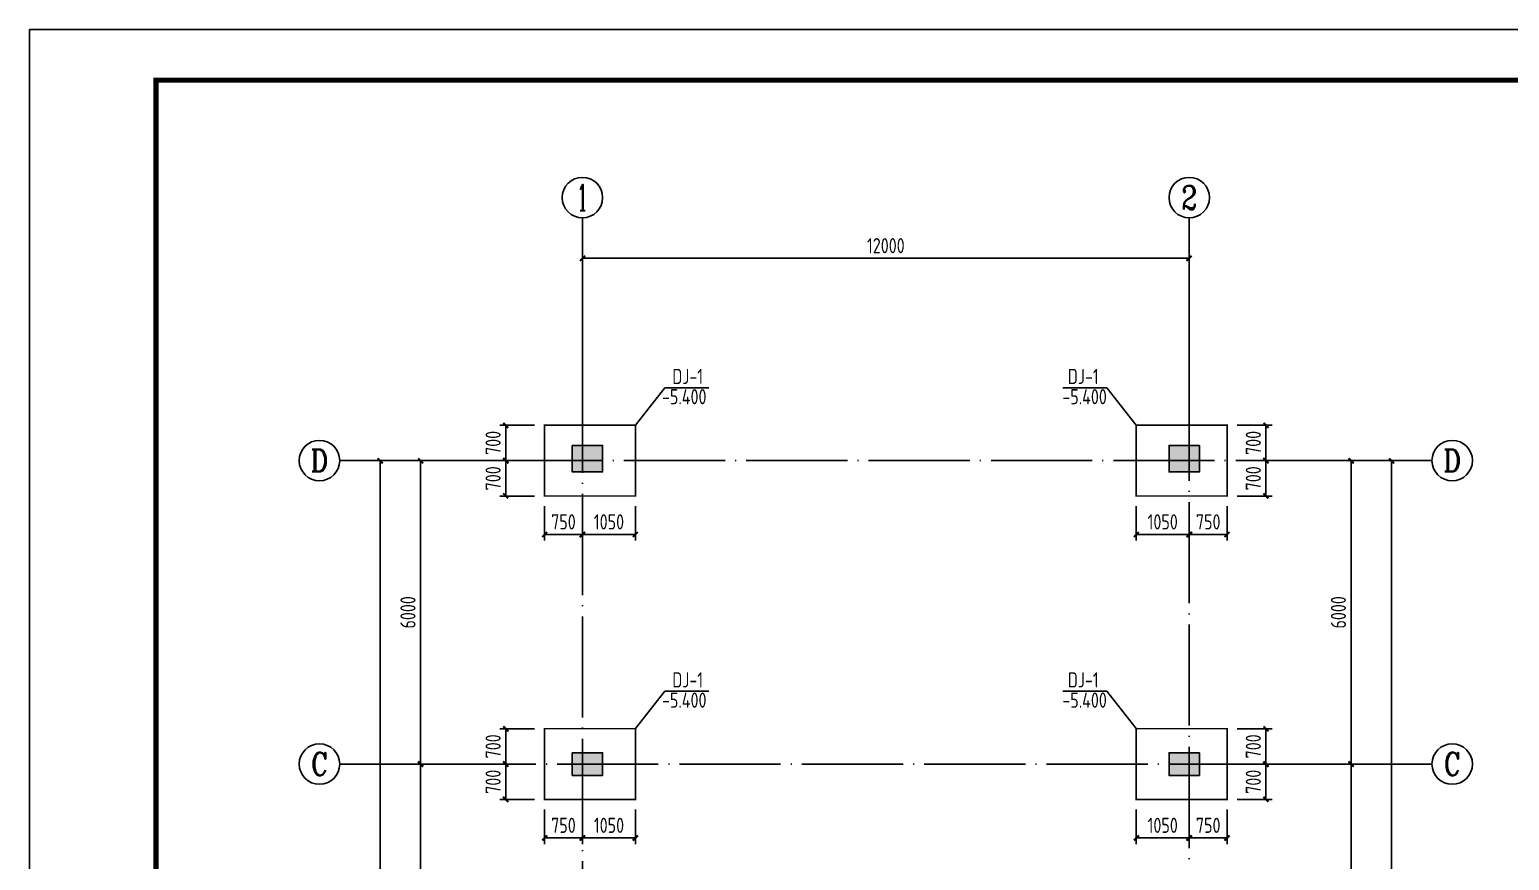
# Model space of a CAD drawing. Header units: millimetres. Extents: x 865974 to 875117, y 41124 to 44891.
# Drawn here: x 866887.9 to 867180.5, y 41553.3 to 41717.6 of the extents above; entities that cross this region are included whole.
import ezdxf
from ezdxf.enums import TextEntityAlignment as Align

# ---------------------------------------------------------------- set-up
doc = ezdxf.new("R2010")
doc.units = ezdxf.units.MM
doc.header["$LTSCALE"] = 1000
doc.header["$MEASUREMENT"] = 0
doc.linetypes.add('DOTE', pattern=[2.42, 2, -0.2, 0.02, -0.2])
for name, color, linetype in [('AXIS', 3, 'Continuous'), ('AXIS_TEXT', 7, 'Continuous'), ('DOTE', 1, 'DOTE'), ('基础', 4, 'Continuous'), ('柱集中标注', 2, 'Continuous'), ('标注', 7, 'Continuous'), ('檩条', 34, 'Continuous')]:
    doc.layers.add(name, color=color, linetype=linetype)
doc.styles.add('_TCH_AXIS', font='COMPLEX', dxfattribs={"bigfont": 'GBCBIG'})
doc.styles.add('COMPLEX', font='COMPLEX')
doc.styles.add('GBHZ', font='gbenor.shx', dxfattribs={"width": 0.9, "bigfont": 'gbcbig.shx'})
doc.dimstyles.new('Y100', dxfattribs={"dimscale": 0, "dimtxt": 3, "dimasz": 0.01, "dimexe": 1.2, "dimexo": 2, "dimgap": 1, "dimtad": 1, "dimdec": 0, "dimlfac": 100, "dimzin": 0, "dimdsep": 46, "dimtxsty": 'GBHZ', "dimblk": 'DX', "dimcen": 0.09, "dimdle": 1, "dimclrd": 7, "dimclre": 7, "dimclrt": 7, "dimadec": 0, "dimazin": 0, "dimtfac": 1, "dimtdec": 0, "dimtix": 1, "dimtmove": 2, "dimatfit": 3, "dimldrblk": 'DX', "dimfxl": 0, "dimtolj": 1, "dimtzin": 0, "dimarcsym": 0})

# ---------------------------------------------------------------- blocks, each defined once
blk = doc.blocks.new('_AXISO')
blk.add_circle((0, 0), 0.5)
at = {"layer": 'AXIS_TEXT', "style": 'COMPLEX', "width": 1.041667}
blk.add_attdef('A', text='', height=0.56, dxfattribs=at).set_placement((-0.25, -0.28), (0.25, -0.28), align=Align.FIT)
blk = doc.blocks.new('DX')
at = {"color": 0, "linetype": 'ByBlock', "const_width": 40}
blk.add_lwpolyline([(-54, -51), (46, 49)], dxfattribs=at)
blk = doc.blocks.new('*D622')
at = {"layer": 'Defpoints', "color": 0, "transparency": 16777216}
for p in [(866965.23, 41572.38), (866981.23, 41572.38), (866981.23, 41512.38)]:
    blk.add_point(p, dxfattribs=at)
at = {"layer": '标注', "color": 7, "lineweight": -2, "transparency": 16777216}
for p, q in [((866979.23, 41572.38), (866964.03, 41572.38)), ((866965.23, 41512.39), (866965.23, 41572.37)), ((866979.23, 41512.38), (866964.03, 41512.38))]:
    blk.add_line(p, q, dxfattribs=at)
at = {"layer": '标注', "color": 7, "lineweight": -2, "transparency": 16777216, "xscale": 0.01, "yscale": 0.01, "zscale": 0.01}
for p, rotation in [((866965.23, 41572.38), 90), ((866965.23, 41512.38), 270)]:
    blk.add_blockref('DX', p, dxfattribs=dict(at, rotation=rotation))
at = {"layer": '标注', "color": 7, "transparency": 16777216, "insert": (866962.73, 41542.38), "char_height": 3, "attachment_point": 5, "rotation": 90, "style": 'GBHZ'}
blk.add_mtext('\\A1;6000', dxfattribs=at)
blk = doc.blocks.new('*D623')
at = {"layer": 'Defpoints', "color": 0, "transparency": 16777216}
for p in [(866965.23, 41632.38), (866981.23, 41632.38), (866981.23, 41572.38)]:
    blk.add_point(p, dxfattribs=at)
at = {"layer": '标注', "color": 7, "lineweight": -2, "transparency": 16777216}
for p, q in [((866979.23, 41632.38), (866964.03, 41632.38)), ((866965.23, 41572.39), (866965.23, 41632.37)), ((866979.23, 41572.38), (866964.03, 41572.38))]:
    blk.add_line(p, q, dxfattribs=at)
at = {"layer": '标注', "color": 7, "lineweight": -2, "transparency": 16777216, "xscale": 0.01, "yscale": 0.01, "zscale": 0.01}
for p, rotation in [((866965.23, 41632.38), 90), ((866965.23, 41572.38), 270)]:
    blk.add_blockref('DX', p, dxfattribs=dict(at, rotation=rotation))
at = {"layer": '标注', "color": 7, "transparency": 16777216, "insert": (866962.73, 41602.38), "char_height": 3, "attachment_point": 5, "rotation": 90, "style": 'GBHZ'}
blk.add_mtext('\\A1;6000', dxfattribs=at)
blk = doc.blocks.new('*D624')
at = {"layer": 'Defpoints', "color": 0, "transparency": 16777216}
for p in [(866981.23, 41632.38), (866957.23, 41452.38), (866981.23, 41452.38)]:
    blk.add_point(p, dxfattribs=at)
at = {"layer": '标注', "color": 7, "lineweight": -2, "transparency": 16777216}
for p, q in [((866979.23, 41632.38), (866956.03, 41632.38)), ((866957.23, 41632.37), (866957.23, 41452.39)), ((866979.23, 41452.38), (866956.03, 41452.38))]:
    blk.add_line(p, q, dxfattribs=at)
at = {"layer": '标注', "color": 7, "lineweight": -2, "transparency": 16777216, "xscale": 0.01, "yscale": 0.01, "zscale": 0.01}
for p, rotation in [((866957.23, 41632.38), 90), ((866957.23, 41452.38), 270)]:
    blk.add_blockref('DX', p, dxfattribs=dict(at, rotation=rotation))
at = {"layer": '标注', "color": 7, "transparency": 16777216, "insert": (866954.73, 41542.38), "char_height": 3, "attachment_point": 5, "rotation": 90, "style": 'GBHZ'}
blk.add_mtext('\\A1;18000', dxfattribs=at)
blk = doc.blocks.new('*D627')
at = {"layer": 'Defpoints', "color": 0, "transparency": 16777216}
for p in [(867133.23, 41572.38), (867149.23, 41572.38), (867133.23, 41512.38)]:
    blk.add_point(p, dxfattribs=at)
at = {"layer": '标注', "color": 7, "lineweight": -2, "transparency": 16777216}
for p, q in [((867135.23, 41572.38), (867150.43, 41572.38)), ((867149.23, 41512.39), (867149.23, 41572.37)), ((867135.23, 41512.38), (867150.43, 41512.38))]:
    blk.add_line(p, q, dxfattribs=at)
at = {"layer": '标注', "color": 7, "lineweight": -2, "transparency": 16777216, "xscale": 0.01, "yscale": 0.01, "zscale": 0.01}
for p, rotation in [((867149.23, 41572.38), 90), ((867149.23, 41512.38), 270)]:
    blk.add_blockref('DX', p, dxfattribs=dict(at, rotation=rotation))
at = {"layer": '标注', "color": 7, "transparency": 16777216, "insert": (867146.73, 41542.38), "char_height": 3, "attachment_point": 5, "rotation": 90, "style": 'GBHZ'}
blk.add_mtext('\\A1;6000', dxfattribs=at)
blk = doc.blocks.new('*D628')
at = {"layer": 'Defpoints', "color": 0, "transparency": 16777216}
for p in [(867133.23, 41632.38), (867149.23, 41632.38), (867133.23, 41572.38)]:
    blk.add_point(p, dxfattribs=at)
at = {"layer": '标注', "color": 7, "lineweight": -2, "transparency": 16777216}
for p, q in [((867135.23, 41632.38), (867150.43, 41632.38)), ((867149.23, 41572.39), (867149.23, 41632.37)), ((867135.23, 41572.38), (867150.43, 41572.38))]:
    blk.add_line(p, q, dxfattribs=at)
at = {"layer": '标注', "color": 7, "lineweight": -2, "transparency": 16777216, "xscale": 0.01, "yscale": 0.01, "zscale": 0.01}
for p, rotation in [((867149.23, 41632.38), 90), ((867149.23, 41572.38), 270)]:
    blk.add_blockref('DX', p, dxfattribs=dict(at, rotation=rotation))
at = {"layer": '标注', "color": 7, "transparency": 16777216, "insert": (867146.73, 41602.38), "char_height": 3, "attachment_point": 5, "rotation": 90, "style": 'GBHZ'}
blk.add_mtext('\\A1;6000', dxfattribs=at)
blk = doc.blocks.new('*D629')
at = {"layer": 'Defpoints', "color": 0, "transparency": 16777216}
for p in [(867133.23, 41632.38), (867133.23, 41452.38), (867157.23, 41452.38)]:
    blk.add_point(p, dxfattribs=at)
at = {"layer": '标注', "color": 7, "lineweight": -2, "transparency": 16777216}
for p, q in [((867135.23, 41632.38), (867158.43, 41632.38)), ((867157.23, 41632.37), (867157.23, 41452.39)), ((867135.23, 41452.38), (867158.43, 41452.38))]:
    blk.add_line(p, q, dxfattribs=at)
at = {"layer": '标注', "color": 7, "lineweight": -2, "transparency": 16777216, "xscale": 0.01, "yscale": 0.01, "zscale": 0.01}
for p, rotation in [((867157.23, 41632.38), 90), ((867157.23, 41452.38), 270)]:
    blk.add_blockref('DX', p, dxfattribs=dict(at, rotation=rotation))
at = {"layer": '标注', "color": 7, "transparency": 16777216, "insert": (867154.73, 41542.38), "char_height": 3, "attachment_point": 5, "rotation": 90, "style": 'GBHZ'}
blk.add_mtext('\\A1;18000', dxfattribs=at)
blk = doc.blocks.new('*D620')
at = {"layer": 'Defpoints', "color": 0, "transparency": 16777216}
for p in [(867117.23, 41672.38), (866997.23, 41648.38), (867117.23, 41648.38)]:
    blk.add_point(p, dxfattribs=at)
at = {"layer": '标注', "color": 7, "lineweight": -2, "transparency": 16777216}
for p, q in [((866997.23, 41650.38), (866997.23, 41673.58)), ((867117.23, 41650.38), (867117.23, 41673.58)), ((866997.24, 41672.38), (867117.22, 41672.38))]:
    blk.add_line(p, q, dxfattribs=at)
at = {"layer": '标注', "color": 7, "lineweight": -2, "transparency": 16777216, "xscale": 0.01, "yscale": 0.01, "zscale": 0.01, "rotation": 180}
blk.add_blockref('DX', (866997.23, 41672.38), dxfattribs=at)
at = {"layer": '标注', "color": 7, "lineweight": -2, "transparency": 16777216, "xscale": 0.01, "yscale": 0.01, "zscale": 0.01}
blk.add_blockref('DX', (867117.23, 41672.38), dxfattribs=at)
at = {"layer": '标注', "color": 7, "transparency": 16777216, "insert": (867057.23, 41674.88), "char_height": 3, "attachment_point": 5, "style": 'GBHZ'}
blk.add_mtext('\\A1;12000', dxfattribs=at)
blk = doc.blocks.new('*D669')
at = {"layer": 'Defpoints', "color": 0, "transparency": 16777216}
for p in [(866982.07, 41572.38), (866989.73, 41572.38), (866989.73, 41565.38)]:
    blk.add_point(p, dxfattribs=at)
at = {"layer": '标注', "color": 7, "lineweight": -2, "transparency": 16777216}
for p, q in [((866987.73, 41572.38), (866980.87, 41572.38)), ((866982.07, 41565.39), (866982.07, 41572.37)), ((866987.73, 41565.38), (866980.87, 41565.38))]:
    blk.add_line(p, q, dxfattribs=at)
at = {"layer": '标注', "color": 7, "lineweight": -2, "transparency": 16777216, "xscale": 0.01, "yscale": 0.01, "zscale": 0.01}
for p, rotation in [((866982.07, 41572.38), 90), ((866982.07, 41565.38), 270)]:
    blk.add_blockref('DX', p, dxfattribs=dict(at, rotation=rotation))
at = {"layer": '标注', "color": 7, "transparency": 16777216, "insert": (866979.57, 41568.88), "char_height": 3, "attachment_point": 5, "rotation": 90, "style": 'GBHZ'}
blk.add_mtext('\\A1;700', dxfattribs=at)
blk = doc.blocks.new('*D670')
at = {"layer": 'Defpoints', "color": 0, "transparency": 16777216}
for p in [(866982.07, 41579.38), (866989.73, 41579.38), (866989.73, 41572.38)]:
    blk.add_point(p, dxfattribs=at)
at = {"layer": '标注', "color": 7, "lineweight": -2, "transparency": 16777216}
for p, q in [((866987.73, 41579.38), (866980.87, 41579.38)), ((866982.07, 41572.39), (866982.07, 41579.37)), ((866987.73, 41572.38), (866980.87, 41572.38))]:
    blk.add_line(p, q, dxfattribs=at)
at = {"layer": '标注', "color": 7, "lineweight": -2, "transparency": 16777216, "xscale": 0.01, "yscale": 0.01, "zscale": 0.01}
for p, rotation in [((866982.07, 41579.38), 90), ((866982.07, 41572.38), 270)]:
    blk.add_blockref('DX', p, dxfattribs=dict(at, rotation=rotation))
at = {"layer": '标注', "color": 7, "transparency": 16777216, "insert": (866979.57, 41575.88), "char_height": 3, "attachment_point": 5, "rotation": 90, "style": 'GBHZ'}
blk.add_mtext('\\A1;700', dxfattribs=at)
blk = doc.blocks.new('*D671')
at = {"layer": 'Defpoints', "color": 0, "transparency": 16777216}
for p in [(866989.73, 41565.38), (866997.23, 41565.38), (866997.23, 41557.77)]:
    blk.add_point(p, dxfattribs=at)
at = {"layer": '标注', "color": 7, "lineweight": -2, "transparency": 16777216}
for p, q in [((866989.73, 41563.38), (866989.73, 41556.57)), ((866997.23, 41563.38), (866997.23, 41556.57)), ((866989.74, 41557.77), (866997.22, 41557.77))]:
    blk.add_line(p, q, dxfattribs=at)
at = {"layer": '标注', "color": 7, "lineweight": -2, "transparency": 16777216, "xscale": 0.01, "yscale": 0.01, "zscale": 0.01, "rotation": 180}
blk.add_blockref('DX', (866989.73, 41557.77), dxfattribs=at)
at = {"layer": '标注', "color": 7, "lineweight": -2, "transparency": 16777216, "xscale": 0.01, "yscale": 0.01, "zscale": 0.01}
blk.add_blockref('DX', (866997.23, 41557.77), dxfattribs=at)
at = {"layer": '标注', "color": 7, "transparency": 16777216, "insert": (866993.48, 41560.27), "char_height": 3, "attachment_point": 5, "style": 'GBHZ'}
blk.add_mtext('\\A1;750', dxfattribs=at)
blk = doc.blocks.new('*D672')
at = {"layer": 'Defpoints', "color": 0, "transparency": 16777216}
for p in [(866997.23, 41565.38), (867007.73, 41565.38), (867007.73, 41557.77)]:
    blk.add_point(p, dxfattribs=at)
at = {"layer": '标注', "color": 7, "lineweight": -2, "transparency": 16777216}
for p, q in [((866997.23, 41563.38), (866997.23, 41556.57)), ((867007.73, 41563.38), (867007.73, 41556.57)), ((866997.24, 41557.77), (867007.72, 41557.77))]:
    blk.add_line(p, q, dxfattribs=at)
at = {"layer": '标注', "color": 7, "lineweight": -2, "transparency": 16777216, "xscale": 0.01, "yscale": 0.01, "zscale": 0.01, "rotation": 180}
blk.add_blockref('DX', (866997.23, 41557.77), dxfattribs=at)
at = {"layer": '标注', "color": 7, "lineweight": -2, "transparency": 16777216, "xscale": 0.01, "yscale": 0.01, "zscale": 0.01}
blk.add_blockref('DX', (867007.73, 41557.77), dxfattribs=at)
at = {"layer": '标注', "color": 7, "transparency": 16777216, "insert": (867002.48, 41560.27), "char_height": 3, "attachment_point": 5, "style": 'GBHZ'}
blk.add_mtext('\\A1;1050', dxfattribs=at)
blk = doc.blocks.new('*D673')
at = {"layer": 'Defpoints', "color": 0, "transparency": 16777216}
for p in [(866982.07, 41632.38), (866989.73, 41632.38), (866989.73, 41625.38)]:
    blk.add_point(p, dxfattribs=at)
at = {"layer": '标注', "color": 7, "lineweight": -2, "transparency": 16777216}
for p, q in [((866987.73, 41632.38), (866980.87, 41632.38)), ((866982.07, 41625.39), (866982.07, 41632.37)), ((866987.73, 41625.38), (866980.87, 41625.38))]:
    blk.add_line(p, q, dxfattribs=at)
at = {"layer": '标注', "color": 7, "lineweight": -2, "transparency": 16777216, "xscale": 0.01, "yscale": 0.01, "zscale": 0.01}
for p, rotation in [((866982.07, 41632.38), 90), ((866982.07, 41625.38), 270)]:
    blk.add_blockref('DX', p, dxfattribs=dict(at, rotation=rotation))
at = {"layer": '标注', "color": 7, "transparency": 16777216, "insert": (866979.57, 41628.88), "char_height": 3, "attachment_point": 5, "rotation": 90, "style": 'GBHZ'}
blk.add_mtext('\\A1;700', dxfattribs=at)
blk = doc.blocks.new('*D674')
at = {"layer": 'Defpoints', "color": 0, "transparency": 16777216}
for p in [(866982.07, 41639.38), (866989.73, 41639.38), (866989.73, 41632.38)]:
    blk.add_point(p, dxfattribs=at)
at = {"layer": '标注', "color": 7, "lineweight": -2, "transparency": 16777216}
for p, q in [((866987.73, 41639.38), (866980.87, 41639.38)), ((866982.07, 41632.39), (866982.07, 41639.37)), ((866987.73, 41632.38), (866980.87, 41632.38))]:
    blk.add_line(p, q, dxfattribs=at)
at = {"layer": '标注', "color": 7, "lineweight": -2, "transparency": 16777216, "xscale": 0.01, "yscale": 0.01, "zscale": 0.01}
for p, rotation in [((866982.07, 41639.38), 90), ((866982.07, 41632.38), 270)]:
    blk.add_blockref('DX', p, dxfattribs=dict(at, rotation=rotation))
at = {"layer": '标注', "color": 7, "transparency": 16777216, "insert": (866979.57, 41635.88), "char_height": 3, "attachment_point": 5, "rotation": 90, "style": 'GBHZ'}
blk.add_mtext('\\A1;700', dxfattribs=at)
blk = doc.blocks.new('*D675')
at = {"layer": 'Defpoints', "color": 0, "transparency": 16777216}
for p in [(866989.73, 41625.38), (866997.23, 41625.38), (866997.23, 41617.77)]:
    blk.add_point(p, dxfattribs=at)
at = {"layer": '标注', "color": 7, "lineweight": -2, "transparency": 16777216}
for p, q in [((866989.73, 41623.38), (866989.73, 41616.57)), ((866997.23, 41623.38), (866997.23, 41616.57)), ((866989.74, 41617.77), (866997.22, 41617.77))]:
    blk.add_line(p, q, dxfattribs=at)
at = {"layer": '标注', "color": 7, "lineweight": -2, "transparency": 16777216, "xscale": 0.01, "yscale": 0.01, "zscale": 0.01, "rotation": 180}
blk.add_blockref('DX', (866989.73, 41617.77), dxfattribs=at)
at = {"layer": '标注', "color": 7, "lineweight": -2, "transparency": 16777216, "xscale": 0.01, "yscale": 0.01, "zscale": 0.01}
blk.add_blockref('DX', (866997.23, 41617.77), dxfattribs=at)
at = {"layer": '标注', "color": 7, "transparency": 16777216, "insert": (866993.48, 41620.27), "char_height": 3, "attachment_point": 5, "style": 'GBHZ'}
blk.add_mtext('\\A1;750', dxfattribs=at)
blk = doc.blocks.new('*D676')
at = {"layer": 'Defpoints', "color": 0, "transparency": 16777216}
for p in [(866997.23, 41625.38), (867007.73, 41625.38), (867007.73, 41617.77)]:
    blk.add_point(p, dxfattribs=at)
at = {"layer": '标注', "color": 7, "lineweight": -2, "transparency": 16777216}
for p, q in [((866997.23, 41623.38), (866997.23, 41616.57)), ((867007.73, 41623.38), (867007.73, 41616.57)), ((866997.24, 41617.77), (867007.72, 41617.77))]:
    blk.add_line(p, q, dxfattribs=at)
at = {"layer": '标注', "color": 7, "lineweight": -2, "transparency": 16777216, "xscale": 0.01, "yscale": 0.01, "zscale": 0.01, "rotation": 180}
blk.add_blockref('DX', (866997.23, 41617.77), dxfattribs=at)
at = {"layer": '标注', "color": 7, "lineweight": -2, "transparency": 16777216, "xscale": 0.01, "yscale": 0.01, "zscale": 0.01}
blk.add_blockref('DX', (867007.73, 41617.77), dxfattribs=at)
at = {"layer": '标注', "color": 7, "transparency": 16777216, "insert": (867002.48, 41620.27), "char_height": 3, "attachment_point": 5, "style": 'GBHZ'}
blk.add_mtext('\\A1;1050', dxfattribs=at)
blk = doc.blocks.new('*D657')
at = {"layer": 'Defpoints', "color": 0, "transparency": 16777216}
for p in [(867124.73, 41572.38), (867132.4, 41572.38), (867124.73, 41565.38)]:
    blk.add_point(p, dxfattribs=at)
at = {"layer": '标注', "color": 7, "lineweight": -2, "transparency": 16777216}
for p, q in [((867126.73, 41572.38), (867133.6, 41572.38)), ((867132.4, 41565.39), (867132.4, 41572.37)), ((867126.73, 41565.38), (867133.6, 41565.38))]:
    blk.add_line(p, q, dxfattribs=at)
at = {"layer": '标注', "color": 7, "lineweight": -2, "transparency": 16777216, "xscale": 0.01, "yscale": 0.01, "zscale": 0.01}
for p, rotation in [((867132.4, 41572.38), 90), ((867132.4, 41565.38), 270)]:
    blk.add_blockref('DX', p, dxfattribs=dict(at, rotation=rotation))
at = {"layer": '标注', "color": 7, "transparency": 16777216, "insert": (867129.9, 41568.88), "char_height": 3, "attachment_point": 5, "rotation": 90, "style": 'GBHZ'}
blk.add_mtext('\\A1;700', dxfattribs=at)
blk = doc.blocks.new('*D658')
at = {"layer": 'Defpoints', "color": 0, "transparency": 16777216}
for p in [(867124.73, 41579.38), (867132.4, 41579.38), (867124.73, 41572.38)]:
    blk.add_point(p, dxfattribs=at)
at = {"layer": '标注', "color": 7, "lineweight": -2, "transparency": 16777216}
for p, q in [((867126.73, 41579.38), (867133.6, 41579.38)), ((867132.4, 41572.39), (867132.4, 41579.37)), ((867126.73, 41572.38), (867133.6, 41572.38))]:
    blk.add_line(p, q, dxfattribs=at)
at = {"layer": '标注', "color": 7, "lineweight": -2, "transparency": 16777216, "xscale": 0.01, "yscale": 0.01, "zscale": 0.01}
for p, rotation in [((867132.4, 41579.38), 90), ((867132.4, 41572.38), 270)]:
    blk.add_blockref('DX', p, dxfattribs=dict(at, rotation=rotation))
at = {"layer": '标注', "color": 7, "transparency": 16777216, "insert": (867129.9, 41575.88), "char_height": 3, "attachment_point": 5, "rotation": 90, "style": 'GBHZ'}
blk.add_mtext('\\A1;700', dxfattribs=at)
blk = doc.blocks.new('*D659')
at = {"layer": 'Defpoints', "color": 0, "transparency": 16777216}
for p in [(867117.23, 41565.38), (867124.73, 41565.38), (867117.23, 41557.77)]:
    blk.add_point(p, dxfattribs=at)
at = {"layer": '标注', "color": 7, "lineweight": -2, "transparency": 16777216}
for p, q in [((867117.23, 41563.38), (867117.23, 41556.57)), ((867124.73, 41563.38), (867124.73, 41556.57)), ((867124.72, 41557.77), (867117.24, 41557.77))]:
    blk.add_line(p, q, dxfattribs=at)
at = {"layer": '标注', "color": 7, "lineweight": -2, "transparency": 16777216, "xscale": 0.01, "yscale": 0.01, "zscale": 0.01, "rotation": 180}
blk.add_blockref('DX', (867117.23, 41557.77), dxfattribs=at)
at = {"layer": '标注', "color": 7, "lineweight": -2, "transparency": 16777216, "xscale": 0.01, "yscale": 0.01, "zscale": 0.01}
blk.add_blockref('DX', (867124.73, 41557.77), dxfattribs=at)
at = {"layer": '标注', "color": 7, "transparency": 16777216, "insert": (867120.98, 41560.27), "char_height": 3, "attachment_point": 5, "style": 'GBHZ'}
blk.add_mtext('\\A1;750', dxfattribs=at)
blk = doc.blocks.new('*D660')
at = {"layer": 'Defpoints', "color": 0, "transparency": 16777216}
for p in [(867106.73, 41565.38), (867117.23, 41565.38), (867106.73, 41557.77)]:
    blk.add_point(p, dxfattribs=at)
at = {"layer": '标注', "color": 7, "lineweight": -2, "transparency": 16777216}
for p, q in [((867106.73, 41563.38), (867106.73, 41556.57)), ((867117.23, 41563.38), (867117.23, 41556.57)), ((867117.22, 41557.77), (867106.74, 41557.77))]:
    blk.add_line(p, q, dxfattribs=at)
at = {"layer": '标注', "color": 7, "lineweight": -2, "transparency": 16777216, "xscale": 0.01, "yscale": 0.01, "zscale": 0.01, "rotation": 180}
blk.add_blockref('DX', (867106.73, 41557.77), dxfattribs=at)
at = {"layer": '标注', "color": 7, "lineweight": -2, "transparency": 16777216, "xscale": 0.01, "yscale": 0.01, "zscale": 0.01}
blk.add_blockref('DX', (867117.23, 41557.77), dxfattribs=at)
at = {"layer": '标注', "color": 7, "transparency": 16777216, "insert": (867111.98, 41560.27), "char_height": 3, "attachment_point": 5, "style": 'GBHZ'}
blk.add_mtext('\\A1;1050', dxfattribs=at)
blk = doc.blocks.new('*D661')
at = {"layer": 'Defpoints', "color": 0, "transparency": 16777216}
for p in [(867124.73, 41632.38), (867132.4, 41632.38), (867124.73, 41625.38)]:
    blk.add_point(p, dxfattribs=at)
at = {"layer": '标注', "color": 7, "lineweight": -2, "transparency": 16777216}
for p, q in [((867126.73, 41632.38), (867133.6, 41632.38)), ((867132.4, 41625.39), (867132.4, 41632.37)), ((867126.73, 41625.38), (867133.6, 41625.38))]:
    blk.add_line(p, q, dxfattribs=at)
at = {"layer": '标注', "color": 7, "lineweight": -2, "transparency": 16777216, "xscale": 0.01, "yscale": 0.01, "zscale": 0.01}
for p, rotation in [((867132.4, 41632.38), 90), ((867132.4, 41625.38), 270)]:
    blk.add_blockref('DX', p, dxfattribs=dict(at, rotation=rotation))
at = {"layer": '标注', "color": 7, "transparency": 16777216, "insert": (867129.9, 41628.88), "char_height": 3, "attachment_point": 5, "rotation": 90, "style": 'GBHZ'}
blk.add_mtext('\\A1;700', dxfattribs=at)
blk = doc.blocks.new('*D662')
at = {"layer": 'Defpoints', "color": 0, "transparency": 16777216}
for p in [(867124.73, 41639.38), (867132.4, 41639.38), (867124.73, 41632.38)]:
    blk.add_point(p, dxfattribs=at)
at = {"layer": '标注', "color": 7, "lineweight": -2, "transparency": 16777216}
for p, q in [((867126.73, 41639.38), (867133.6, 41639.38)), ((867132.4, 41632.39), (867132.4, 41639.37)), ((867126.73, 41632.38), (867133.6, 41632.38))]:
    blk.add_line(p, q, dxfattribs=at)
at = {"layer": '标注', "color": 7, "lineweight": -2, "transparency": 16777216, "xscale": 0.01, "yscale": 0.01, "zscale": 0.01}
for p, rotation in [((867132.4, 41639.38), 90), ((867132.4, 41632.38), 270)]:
    blk.add_blockref('DX', p, dxfattribs=dict(at, rotation=rotation))
at = {"layer": '标注', "color": 7, "transparency": 16777216, "insert": (867129.9, 41635.88), "char_height": 3, "attachment_point": 5, "rotation": 90, "style": 'GBHZ'}
blk.add_mtext('\\A1;700', dxfattribs=at)
blk = doc.blocks.new('*D663')
at = {"layer": 'Defpoints', "color": 0, "transparency": 16777216}
for p in [(867117.23, 41625.38), (867124.73, 41625.38), (867117.23, 41617.77)]:
    blk.add_point(p, dxfattribs=at)
at = {"layer": '标注', "color": 7, "lineweight": -2, "transparency": 16777216}
for p, q in [((867117.23, 41623.38), (867117.23, 41616.57)), ((867124.73, 41623.38), (867124.73, 41616.57)), ((867124.72, 41617.77), (867117.24, 41617.77))]:
    blk.add_line(p, q, dxfattribs=at)
at = {"layer": '标注', "color": 7, "lineweight": -2, "transparency": 16777216, "xscale": 0.01, "yscale": 0.01, "zscale": 0.01, "rotation": 180}
blk.add_blockref('DX', (867117.23, 41617.77), dxfattribs=at)
at = {"layer": '标注', "color": 7, "lineweight": -2, "transparency": 16777216, "xscale": 0.01, "yscale": 0.01, "zscale": 0.01}
blk.add_blockref('DX', (867124.73, 41617.77), dxfattribs=at)
at = {"layer": '标注', "color": 7, "transparency": 16777216, "insert": (867120.98, 41620.27), "char_height": 3, "attachment_point": 5, "style": 'GBHZ'}
blk.add_mtext('\\A1;750', dxfattribs=at)
blk = doc.blocks.new('*D664')
at = {"layer": 'Defpoints', "color": 0, "transparency": 16777216}
for p in [(867106.73, 41625.38), (867117.23, 41625.38), (867106.73, 41617.77)]:
    blk.add_point(p, dxfattribs=at)
at = {"layer": '标注', "color": 7, "lineweight": -2, "transparency": 16777216}
for p, q in [((867106.73, 41623.38), (867106.73, 41616.57)), ((867117.23, 41623.38), (867117.23, 41616.57)), ((867117.22, 41617.77), (867106.74, 41617.77))]:
    blk.add_line(p, q, dxfattribs=at)
at = {"layer": '标注', "color": 7, "lineweight": -2, "transparency": 16777216, "xscale": 0.01, "yscale": 0.01, "zscale": 0.01, "rotation": 180}
blk.add_blockref('DX', (867106.73, 41617.77), dxfattribs=at)
at = {"layer": '标注', "color": 7, "lineweight": -2, "transparency": 16777216, "xscale": 0.01, "yscale": 0.01, "zscale": 0.01}
blk.add_blockref('DX', (867117.23, 41617.77), dxfattribs=at)
at = {"layer": '标注', "color": 7, "transparency": 16777216, "insert": (867111.98, 41620.27), "char_height": 3, "attachment_point": 5, "style": 'GBHZ'}
blk.add_mtext('\\A1;1050', dxfattribs=at)

msp = doc.modelspace()

# ---------------------------------------------------------------- linework, layer by layer
for p, q in [((866887.912, 41123.604), (866887.912, 41717.604)), ((866887.912, 41717.604), (866887.912, 41123.604))]:
    msp.add_line(p, q)
at = {"color": 0}
for p, q in [((867728.912, 41717.604), (866887.912, 41717.604)), ((866887.912, 41717.604), (867728.912, 41717.604))]:
    msp.add_line(p, q, dxfattribs=at)
at = {"color": 0, "const_width": 1}
msp.add_lwpolyline([(867718.912, 41133.604), (866912.912, 41133.604), (866912.912, 41707.604), (867718.912, 41707.604)], close=True, dxfattribs=at)
for points in [[(866995.231, 41635.384), (867001.231, 41635.384), (867001.231, 41630.134), (866995.231, 41630.134)], [(867119.231, 41635.384), (867113.231, 41635.384), (867113.231, 41630.134), (867119.231, 41630.134)], [(866995.231, 41570.134), (867001.231, 41570.134), (867001.231, 41574.634), (866995.231, 41574.634)], [(867119.231, 41570.134), (867113.231, 41570.134), (867113.231, 41574.634), (867119.231, 41574.634)]]:
    msp.add_lwpolyline(points, close=True)
at = {"layer": 'AXIS', "color": 0}
for p, q in [((866997.231, 41648.384), (866997.231, 41680.384)), ((867117.231, 41648.384), (867117.231, 41680.384)), ((866981.231, 41632.384), (866949.231, 41632.384)), ((867133.231, 41632.384), (867165.231, 41632.384)), ((866981.231, 41572.384), (866949.231, 41572.384)), ((867133.231, 41572.384), (867165.231, 41572.384))]:
    msp.add_line(p, q, dxfattribs=at)
at = {"layer": 'DOTE', "linetype": 'DOTE', "ltscale": 0.01}
for p, q in [((866997.231, 41436.384), (866997.231, 41648.384)), ((867117.231, 41648.384), (867117.231, 41436.384)), ((866981.231, 41632.384), (867133.231, 41632.384)), ((867133.231, 41572.384), (866981.231, 41572.384))]:
    msp.add_line(p, q, dxfattribs=at)
at = {"layer": '基础', "color": 3, "const_width": 0.3}
for points in [[(866989.731, 41639.384), (866989.731, 41625.384), (867007.731, 41625.384), (867007.731, 41639.384)], [(867124.731, 41639.384), (867124.731, 41625.384), (867106.731, 41625.384), (867106.731, 41639.384)], [(866989.731, 41579.384), (866989.731, 41565.384), (867007.731, 41565.384), (867007.731, 41579.384)], [(867124.731, 41579.384), (867124.731, 41565.384), (867106.731, 41565.384), (867106.731, 41579.384)]]:
    msp.add_lwpolyline(points, close=True, dxfattribs=at)
at = {"layer": '标注'}
for points in [[(866995.231, 41635.384), (866995.231, 41630.134), (867001.231, 41635.384), (867001.231, 41630.134)], [(867119.231, 41635.384), (867119.231, 41630.134), (867113.231, 41635.384), (867113.231, 41630.134)], [(866995.231, 41570.134), (866995.231, 41574.634), (867001.231, 41570.134), (867001.231, 41574.634)], [(867119.231, 41570.134), (867119.231, 41574.634), (867113.231, 41570.134), (867113.231, 41574.634)]]:
    msp.add_solid(points, dxfattribs=at)
at = {"layer": '檩条'}
for p, q in [((867007.731, 41639.384), (867013.554, 41646.803)), ((867022.23, 41646.803), (867013.554, 41646.803)), ((867092.233, 41646.803), (867100.908, 41646.803)), ((867106.731, 41639.384), (867100.908, 41646.803)), ((867007.731, 41579.384), (867013.554, 41586.803)), ((867022.23, 41586.803), (867013.554, 41586.803)), ((867092.233, 41586.803), (867100.908, 41586.803)), ((867106.731, 41579.384), (867100.908, 41586.803))]:
    msp.add_line(p, q, dxfattribs=at)

# ---------------------------------------------------------------- block references
at = {"layer": 'AXIS', "color": 0}
ref = msp.add_blockref('_AXISO', (866997.231, 41684.384), dxfattribs=dict(at, xscale=-8, yscale=8, zscale=8, rotation=180))
ref.add_attrib('A', '1', dxfattribs={"layer": 'AXIS_TEXT', "color": 0, "height": 5.147, "style": '_TCH_AXIS'}).set_placement((866996.128, 41681.81), (866998.334, 41681.81), align=Align.FIT)
ref = msp.add_blockref('_AXISO', (867117.231, 41684.384), dxfattribs=dict(at, xscale=-8, yscale=8, zscale=8, rotation=180))
ref.add_attrib('A', '2', dxfattribs={"layer": 'AXIS_TEXT', "color": 0, "height": 4.659, "style": '_TCH_AXIS'}).set_placement((867115.678, 41682.054), (867118.784, 41682.054), align=Align.FIT)
ref = msp.add_blockref('_AXISO', (866945.231, 41632.384), dxfattribs=dict(at, xscale=8, yscale=8, zscale=8))
ref.add_attrib('A', 'D', dxfattribs={"layer": 'AXIS_TEXT', "color": 0, "height": 4.353, "style": '_TCH_AXIS'}).set_placement((866943.469, 41630.207), (866946.993, 41630.207), align=Align.FIT)
ref = msp.add_blockref('_AXISO', (867169.231, 41632.384), dxfattribs=dict(at, xscale=-8, yscale=8, zscale=8))
ref.add_attrib('A', 'D', dxfattribs={"layer": 'AXIS_TEXT', "color": 0, "height": 4.353, "style": '_TCH_AXIS'}).set_placement((867167.469, 41630.207), (867170.993, 41630.207), align=Align.FIT)
ref = msp.add_blockref('_AXISO', (866945.231, 41572.384), dxfattribs=dict(at, xscale=8, yscale=8, zscale=8))
ref.add_attrib('A', 'C', dxfattribs={"layer": 'AXIS_TEXT', "color": 0, "height": 4.557, "style": '_TCH_AXIS'}).set_placement((866943.604, 41570.105), (866946.859, 41570.105), align=Align.FIT)
ref = msp.add_blockref('_AXISO', (867169.231, 41572.384), dxfattribs=dict(at, xscale=-8, yscale=8, zscale=8))
ref.add_attrib('A', 'C', dxfattribs={"layer": 'AXIS_TEXT', "color": 0, "height": 4.557, "style": '_TCH_AXIS'}).set_placement((867167.604, 41570.105), (867170.859, 41570.105), align=Align.FIT)

# ---------------------------------------------------------------- texts
at = {"layer": '柱集中标注', "style": 'GBHZ', "width": 0.9}
for s, p in [('DJ-1', (867015, 41647.524)), ('DJ-1', (867093.222, 41647.524)), ('-5.400', (867012.966, 41643.517)), ('-5.400', (867092.134, 41643.517)), ('DJ-1', (867015, 41587.524)), ('DJ-1', (867093.222, 41587.524)), ('-5.400', (867012.966, 41583.517)), ('-5.400', (867092.134, 41583.517))]:
    msp.add_text(s, height=3, dxfattribs=at).set_placement(p)

# ---------------------------------------------------------------- dimensions: what is measured, and where the dimension line sits
at = {"layer": '标注'}
for base, p1, p2, picture, middle in [((867117.231, 41672.384), (866997.231, 41648.384), (867117.231, 41648.384), '*D620', (867057.231, 41674.884)), ((866997.231, 41617.766), (866989.731, 41625.384), (866997.231, 41625.384), '*D675', (866993.481, 41620.266)), ((867007.731, 41617.766), (866997.231, 41625.384), (867007.731, 41625.384), '*D676', (867002.481, 41620.266)), ((866997.231, 41557.766), (866989.731, 41565.384), (866997.231, 41565.384), '*D671', (866993.481, 41560.266)), ((867007.731, 41557.766), (866997.231, 41565.384), (867007.731, 41565.384), '*D672', (867002.481, 41560.266))]:
    dim = msp.add_linear_dim(base=base, p1=p1, p2=p2, dimstyle='Y100', override={"dimscale": 1, "dimfxl": 150}, dxfattribs=at)
    dim.commit()
    dim.dimension.update_dxf_attribs({"geometry": picture, "text_midpoint": middle})
for base, p1, p2, angle, picture, middle in [((866982.066, 41639.384), (866989.731, 41632.384), (866989.731, 41639.384), 90, '*D674', (866979.566, 41635.884)), ((867132.396, 41639.384), (867124.731, 41632.384), (867124.731, 41639.384), 90, '*D662', (867129.896, 41635.884)), ((866957.231, 41452.384), (866981.231, 41632.384), (866981.231, 41452.384), 90, '*D624', (866954.731, 41542.384)), ((866965.231, 41632.384), (866981.231, 41572.384), (866981.231, 41632.384), 90, '*D623', (866962.731, 41602.384)), ((866982.066, 41632.384), (866989.731, 41625.384), (866989.731, 41632.384), 90, '*D673', (866979.566, 41628.884)), ((867132.396, 41632.384), (867124.731, 41625.384), (867124.731, 41632.384), 90, '*D661', (867129.896, 41628.884)), ((867149.231, 41632.384), (867133.231, 41572.384), (867133.231, 41632.384), 90, '*D628', (867146.731, 41602.384)), ((867157.231, 41452.384), (867133.231, 41632.384), (867133.231, 41452.384), 90, '*D629', (867154.731, 41542.384)), ((867106.731, 41617.766), (867117.231, 41625.384), (867106.731, 41625.384), 180, '*D664', (867111.981, 41620.266)), ((867117.231, 41617.766), (867124.731, 41625.384), (867117.231, 41625.384), 180, '*D663', (867120.981, 41620.266)), ((866982.066, 41579.384), (866989.731, 41572.384), (866989.731, 41579.384), 90, '*D670', (866979.566, 41575.884)), ((867132.396, 41579.384), (867124.731, 41572.384), (867124.731, 41579.384), 90, '*D658', (867129.896, 41575.884)), ((866965.231, 41572.384), (866981.231, 41512.384), (866981.231, 41572.384), 90, '*D622', (866962.731, 41542.384)), ((866982.066, 41572.384), (866989.731, 41565.384), (866989.731, 41572.384), 90, '*D669', (866979.566, 41568.884)), ((867132.396, 41572.384), (867124.731, 41565.384), (867124.731, 41572.384), 90, '*D657', (867129.896, 41568.884)), ((867149.231, 41572.384), (867133.231, 41512.384), (867133.231, 41572.384), 90, '*D627', (867146.731, 41542.384)), ((867106.731, 41557.766), (867117.231, 41565.384), (867106.731, 41565.384), 180, '*D660', (867111.981, 41560.266)), ((867117.231, 41557.766), (867124.731, 41565.384), (867117.231, 41565.384), 180, '*D659', (867120.981, 41560.266))]:
    dim = msp.add_linear_dim(base=base, p1=p1, p2=p2, angle=angle, dimstyle='Y100', override={"dimscale": 1, "dimfxl": 150}, dxfattribs=at)
    dim.commit()
    dim.dimension.update_dxf_attribs({"geometry": picture, "text_midpoint": middle})

doc.saveas('drawing.dxf')
